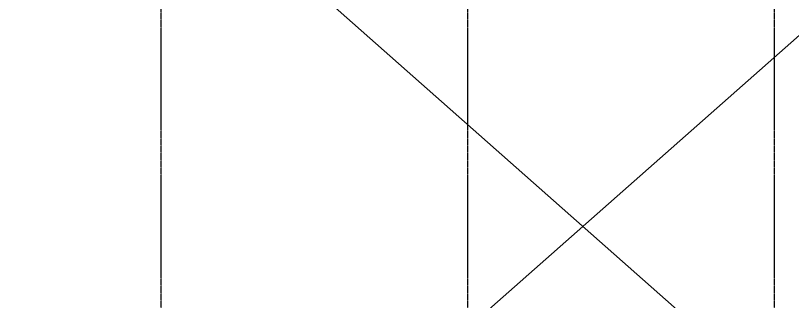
# Model space of a CAD drawing. Extents: x 225000 to 2157367, y 208400 to 840900.
# Drawn here: x 503156 to 506196, y 416609 to 417727 of the extents above; entities that cross this region are included whole.
import ezdxf

# ---------------------------------------------------------------- set-up
doc = ezdxf.new("R2010")
doc.units = 0
doc.header["$LTSCALE"] = 10
doc.linetypes.add('XFDC20$0$HIDDEN2', pattern=[0.1875, 0.125, -0.0625])
doc.layers.add('XFDC20$0$A-C-2800 (PH2)', color=195, linetype='XFDC20$0$HIDDEN2')

# ---------------------------------------------------------------- blocks, each defined once
blk = doc.blocks.new('Data Center Layout_L20')
for p, q in [((511825.59, 211202.31), (498925.59, 222602.31)), ((511825.59, 222602.31), (498925.59, 211202.31))]:
    blk.add_line(p, q)
blk = doc.blocks.new('XFDC20')
at = {"layer": 'XFDC20$0$A-C-2800 (PH2)', "ltscale": 0.3}
for p, q in [((503725.6, 211277.3), (503725.6, 222602.3)), ((504925.6, 211277.3), (504925.6, 222602.3)), ((506125.6, 211277.3), (506125.6, 222602.3))]:
    blk.add_line(p, q, dxfattribs=at)

msp = doc.modelspace()

# ---------------------------------------------------------------- block references
for name in ['Data Center Layout_L20', 'XFDC20']:
    msp.add_blockref(name, (0, 200000))

doc.saveas('drawing.dxf')
